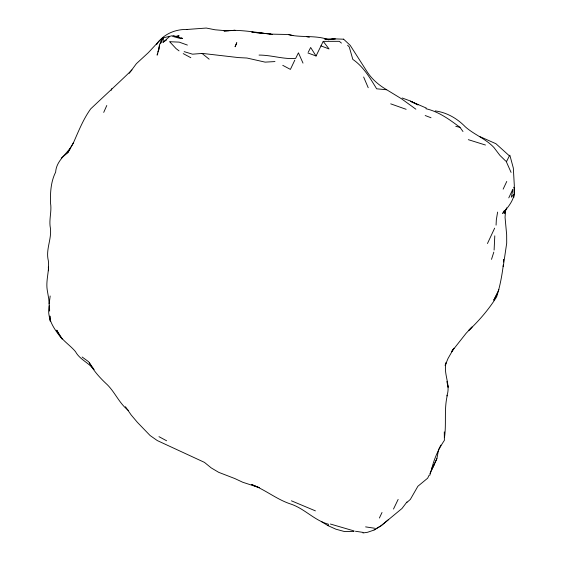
<?xml version="1.0" encoding="UTF-8"?>
<svg xmlns="http://www.w3.org/2000/svg" width="561" height="561" viewBox="0 0 561 561"><rect width="100%" height="100%" fill="white"/><g stroke="black" fill="none" stroke-linecap="round" stroke-linejoin="round"><path stroke-width="0.84" d="M131.954 69.936C118.399 83.161 104.416 95.861 90.7 108.876C83.301 119.121 78.645 131.029 73.54 142.536C68.751 153.272 56.423 159.38 55.637 172.164C50.813 181.694 50.202 192.682 50.532 203.187C51.935 211.581 48.709 219.842 50.413 228.208C51.794 239.182 45.567 249.519 48.323 260.662C49.627 270.563 45.729 279.988 47.194 289.792L48.772 299.006L49.641 311.124M49.144 305.766C46.612 318.943 54.389 329.545 62.222 339.033L56.752 330.149C60.329 339.531 69.298 344.223 75.462 351.586C79.697 359.566 88.715 362.658 93.968 369.552M504.353 210.536L502.649 213.482C508.96 206.231 516.092 197.809 514.178 187.458M503.568 262.05L503.673 259.589M494.788 235.844L494.108 250.066M496.071 225.136L496.324 219.856L497.6 212.093M503.336 264.89C501.948 275.675 499.984 286.517 496.618 296.881C488.975 309.139 479.445 320.289 468.94 330.233L472.039 327.014L466.114 333.283L451.556 351.754L453.933 348.192L448.043 358.444L445.146 365.428L445.827 362.939M503.519 261.489L503.603 259.792M513.848 197.388L514.051 194.134M514.149 192.514L514.353 189.26M503.406 264.315L503.245 266.587L506.702 243.144L506.66 234.764L505.047 217.275L505.636 210.031M166.659 39.859L163.048 42.264L163.454 37.769L172.346 35.722M49.165 303.88L50.174 295.998M447.341 395.225C443.919 409.165 446.528 423.709 444.48 437.531M446.016 363.009C443.218 373.914 451.037 385.105 446.808 395.94M173.153 35.539L182.514 38.457L181.505 38.092M512.88 189.583L511.323 197.206L514.269 193.91M343.5 39.193L334.118 38.856L328.248 39.74L334.265 38.905L324.714 39.046L326.271 39.508M505.482 210.059L504.605 213.39L506.604 207.836M429.852 475.223L431.991 467.874C434.368 458.049 438.758 448.688 444.396 440.322L444.284 431.907M429.936 473.547L436.893 458.632L438.576 449.592L440.876 445.111M159.121 48.709L158.16 51.977L159.597 44.298L163.454 37.769M160.565 43.8L161.533 40.532L160.355 43.688M353.872 531.548L344.349 531.512L335.885 529.191L327.996 525.643L328.43 524.226C314.251 520.405 304.286 508.287 290.163 503.848C276.349 499.227 265.044 489.536 251.419 484.494L259.28 487.656L242.71 482.243L234.87 478.575L218.685 472.327L211.202 467.888L204.428 462.362L157.283 440.567L150.082 435.504L137.333 422.272L131.169 414.972L125.447 406.697M491.506 259.371L493.813 252.099M111.211 90.265L111.793 88.673M159.471 46.058L157.101 55.146L157.823 53.625M513.869 187.479L514.36 186.35L513.322 168.034L509.844 155.187M103.715 112.396L106.779 105.489M431.654 469.985L436.893 458.632M487.453 243.544L494.641 228.159M508.778 197.865L512.579 189.779M503.14 189.148L506.765 181.434M379.383 518.034L382.02 512.488M294.791 60.174L290.402 69.396L282.758 65.335M480.062 136.681L495.924 143.714L509.388 155.853L506.401 161.863L511.078 172.402M307.905 52.958L316.053 55.995L323.22 41.36L339.328 41.325L341.446 43.099M393.499 509.037L398.142 499.423M498.925 289.616L493.736 300.198L497.355 293.557M429.172 475.097L427.65 478.196L417.889 486.261L410.35 499.402L406.949 502.411M308.34 52.075L310.647 47.482L316.053 55.995M432.159 468.421L434.263 464.326L431.991 467.874M69.08 150.636L69.887 149.163L67.713 152.816L61.254 158.111M67.713 152.816L73.54 142.536M129.219 73.323L136.386 63.674L148.363 52.643L159.142 41.037L163.546 37.608M406.991 501.913L401.992 508.483L381.157 525.706L373.794 530.145L367.532 532.291L362.974 532.95M157.634 43.316L156.449 44.445C163.328 34.116 175.509 28.934 187.669 29.495M163.048 42.264L169.261 36.851M388.682 519.479L381.157 525.706L374.11 529.942M175.235 36.577L179.134 35.841L175.109 36.584M186.547 29.495L206.28 28.05L215.045 29.789L224.372 30.589L234.007 30.42L223.993 30.995L229 30.708M274.967 61.57L265.108 62.131L246.945 58.028L238.6 57.601L202.395 53.414L192.514 54.179L184.148 51.64M231.504 30.56L234.007 30.42M288.754 34.796C301.825 37.783 315.78 35.041 328.43 39.642M169.871 41.724L179.218 42.131L187.388 45.076M233.839 30.308C246.896 30.582 259.687 32.833 272.569 34.473M264.336 33.464L251.826 32.187L270.185 33.955M259.042 55.083C271.454 55.048 283.305 59.396 295.626 58.449L298.431 52.832L303.003 63.113M334.118 38.856L335.457 38.982M415.869 109.192L401.578 98.827L386.697 89.753L376.655 88.813C370.029 78.014 363.528 66.71 352.82 59.396L349.251 46.935L347.61 45.259M365.597 526.877L374.636 528.238M355.464 531.246L363.121 532.41M271.629 34.424L270.009 34.109L288.985 34.523L292.891 35.532M306.902 36.802L309.314 37.278M506.66 161.323L505.77 161.119L499.879 155.341L493.946 147.529C485.861 138.805 474.234 134.745 465.35 126.856C457.201 118.476 446.942 112.495 435.224 110.91M233.951 30.161L235.522 30.539M455.798 126.33L459.992 127.361L462.979 131.526M354.131 530.951L330.401 524.037M172.557 36.367L181.021 38.681M468.316 139.668L485.475 145.033M425.841 108.701C438.807 111.632 449.585 119.591 459.992 127.361M406.143 109.318L390.715 103.848M181.687 38.169L182.514 38.457M402.181 97.993L410.336 100.987L418.064 104.893L410.357 101.19L426.297 108.049M320.92 45.876L329.055 48.954L323.22 41.36M425.196 115.531L431.016 117.747M315.415 510.868L291.397 500.805M183.209 53.597L190.824 57.713M158.966 436.668L166.589 440.771M321.299 521.555L327.996 525.643M386.697 89.753C378.745 85.104 371.599 78.975 366.698 71.107L350.197 45.343L343.528 39.088M82.137 357.02L88.708 361.796M179.043 50.876L176.056 48.604L169.794 41.872M209.155 59.193L202.009 53.414M128.252 410.343C119.367 403.443 115.236 392.665 107.382 384.797C100.293 378.212 93.624 371.052 89.101 362.42L93.918 369.383M363.64 77.011L368.219 87.719M447.461 384.243L448.12 387.237L446.865 381.508M49.859 316.243L50.238 321.109L49.957 316.088M48.337 267.113L48.527 270.795M49.494 307.709L49.634 310.219M514.206 187.683L514.283 192.907M236.756 42.797L235.115 46.71L236.756 42.797"/></g></svg>
